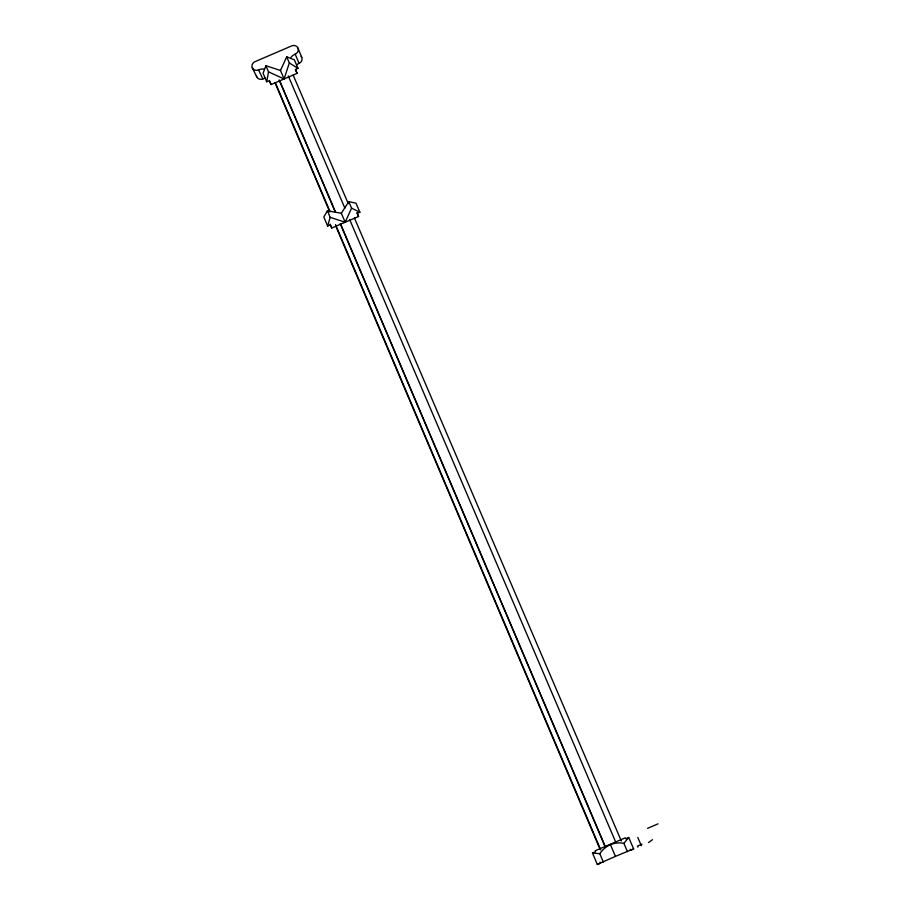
<?xml version="1.0" encoding="UTF-8"?>
<svg xmlns="http://www.w3.org/2000/svg" width="910" height="910" viewBox="0 0 910 910"><rect width="100%" height="100%" fill="white"/><g stroke="black" fill="none" stroke-linecap="round" stroke-linejoin="round"><path stroke-width="1.36" d="M280.473 70.48L286.695 56.795L294.339 59.81L298.002 68.341L295.432 69.444L297.104 73.38L271.089 84.55L269.258 80.683L266.687 81.786L268.541 71.867L265.936 65.702L280.473 70.48L284.091 78.965L268.541 71.867M341.33 213.258L348.78 201.622L355.992 203.192L359.871 212.223L357.232 213.361L358.551 216.512L331.775 227.989L330.284 224.929L327.634 226.067L330.171 217.319L327.407 210.79L341.33 213.258L345.163 222.256L330.171 217.319M286.695 56.795L289.334 62.938L284.091 78.965M265.936 65.702L263.07 73.232L266.687 81.786M348.78 201.622L351.578 208.14L345.163 222.256M327.407 210.79L323.812 217.001L327.634 226.067M592.49 853.023L599.781 853.682C605.252 845.617 614.205 841.454 623.885 843.354L628.73 837.496L633.656 848.95C621.166 853.83 609.495 858.835 597.335 864.5L592.49 853.023L595.47 851.749L595.265 850.725L625.329 837.848L625.75 838.77L628.73 837.496M648.546 842.569L652.493 839.68M647.567 828.327L658.044 823.846M641.994 844.173L637.421 846.129L637.933 847.119M597.335 864.5L600.327 863.226L600.077 862.123M633.656 848.95L630.676 850.224L630.209 849.212M351.578 208.14L359.871 212.223M289.334 62.938L298.002 68.341M301.767 57.41L297.979 48.082A4.937 4.47 -22.9 0 0 291.666 45.921L255.05 61.641A4.937 4.47 -24.9 0 0 252.252 67.704L256.688 76.758M252.252 67.704A4.937 4.47 -24.9 0 0 258.531 69.888L262.888 78.908A9.999 9.1 -24.9 0 1 265.379 78.18M637.773 837.416L641.334 845.686M295.545 69.751L297.104 73.38M356.902 212.656L358.551 216.512M623.885 843.354L627.434 851.635M293.156 75.075L348.28 203.669M354.434 218.036L621.314 840.999M288.299 75.951L344.901 208.208M349.667 219.572L615.808 842.353M610.291 844.287L615.149 855.673M279.984 81.456L335.574 212.212M340.579 223.974L605.207 846.357M279.108 79.898L335.21 211.871M340.215 223.632L605.184 846.903M275.605 83.333L329.977 211.518M335.528 224.599L600.702 849.838M275.036 82.856L329.818 212.03M335.847 226.249L599.827 848.78M599.781 853.682L603.296 861.975M269.542 80.91L271.089 84.55M330.148 224.133L331.775 227.989M297.979 48.082A4.937 4.47 -22.9 0 1 295.204 54.145L299.049 63.393A9.999 9.1 -22.9 0 0 296.785 64.701M291.041 57.273A10.146 9.214 -22.9 0 1 295.204 54.145M301.164 56.431A4.869 4.425 -22.9 0 1 299.049 63.393M262.888 78.908A4.869 4.413 -24.9 0 1 256.404 75.632M258.531 69.888A10.146 9.214 -24.9 0 1 263.661 69.023"/></g></svg>
